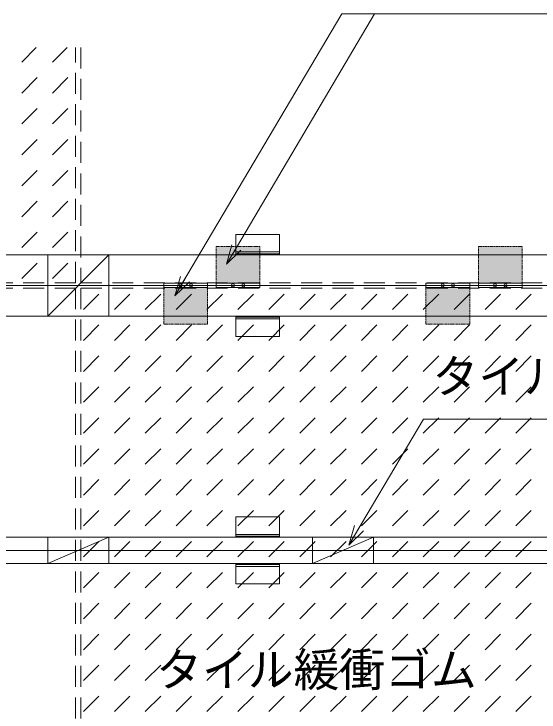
# Model space of a CAD drawing. Units: millimetres, scale not verified. Extents: x -4007 to 4007, y -2741 to 2832.
# Drawn here: x -1869 to -1268, y 1572 to 2370 of the extents above; entities that cross this region are included whole.
import ezdxf
from ezdxf.enums import TextEntityAlignment as Align

# ---------------------------------------------------------------- set-up
doc = ezdxf.new("R2010")
doc.units = ezdxf.units.MM
doc.header["$LTSCALE"] = 20
doc.linetypes.add('DASHED1', pattern=[1.8, 1.2, -0.6])
for name, color, linetype, lineweight in [('0-5_0', 7, 'Continuous', 9), ('0-8_A-B03-文字_書込_小', 7, 'Continuous', 9), ('0-9_A-E01-仕上太線', 5, 'Continuous', 9), ('0-A_0-A08-芯_他', 4, 'Continuous', 9), ('0-B_A-D08-下地_根太', 3, 'Continuous', 9), ('0-C_A-D09-金物_鋼材', 1, 'Continuous', 9), ('1-6_SUNPO_s', 4, 'Continuous', 9)]:
    doc.layers.add(name, color=color, linetype=linetype, lineweight=lineweight)
doc.layers.add('0-D_A-D08-下地_束', color=7, linetype='Continuous')
doc.styles.add('ＭＳ ゴシック', font='')
doc.styles.get('ＭＳ ゴシック').set_extended_font_data('MS Gothic')

# ---------------------------------------------------------------- blocks, each defined once
blk = doc.blocks.new('EPDM')
at = {"layer": '0-5_0'}
blk.add_line((-700, -300), (700, 300), dxfattribs=at)
blk.add_lwpolyline([(700, 300), (-700, 300), (-700, -300), (700, -300)], close=True, dxfattribs=at)
blk = doc.blocks.new('アルミ束\u300030')
at = {"layer": '0-5_0'}
for p, q in [((-365, 500), (-365, -500)), ((-325, 500), (-325, -500)), ((325, 500), (325, -500)), ((365, 500), (365, -500))]:
    blk.add_line(p, q, dxfattribs=at)
for points in [[(-300, -500), (-765, -500), (-765, 500), (-300, 500)], [(300, 500), (765, 500), (765, -500), (300, -500)]]:
    blk.add_lwpolyline(points, dxfattribs=at)
blk = doc.blocks.new('アルミ束\u300070')
at = {"layer": '0-5_0'}
for p, q in [((-765, 500), (-765, -500)), ((-725, 500), (-725, -500)), ((725, 500), (725, -500)), ((765, 500), (765, -500))]:
    blk.add_line(p, q, dxfattribs=at)
for points in [[(-700, -500), (-1165, -500), (-1165, 500), (-700, 500)], [(700, 500), (1165, 500), (1165, -500), (700, -500)]]:
    blk.add_lwpolyline(points, dxfattribs=at)
blk = doc.blocks.new('プレートB-P')
at = {"layer": '0-5_0', "color": 4, "linetype": 'DASHED1'}
for p, q in [((-888, -500), (-888, 500)), ((-52, 500), (-888, 500)), ((-52, -500), (-888, -500))]:
    blk.add_line(p, q, dxfattribs=at)
at = {"layer": '0-5_0'}
for p, q in [((52, 500), (-52, 500)), ((52, -500), (52, 500))]:
    blk.add_line(p, q, dxfattribs=at)
blk.add_lwpolyline([(52, -500), (-52, -500), (-52, 500)], dxfattribs=at)
for centre in [(0, 120), (0, -120)]:
    blk.add_circle(centre, 36, dxfattribs=at)
at = {"layer": '0-5_0', "color": 4}
blk.add_solid([(-52, 500), (-52, -500), (-888, 500), (-888, -500)], dxfattribs=at)
blk = doc.blocks.new('EPDM 70x70')
at = {"layer": '0-5_0'}
blk.add_line((-700, 700), (700, -700), dxfattribs=at)
blk.add_lwpolyline([(700, 700), (-700, 700), (-700, -700), (700, -700)], close=True, dxfattribs=at)
blk = doc.blocks.new('_Open30')
at = {"layer": '1-6_SUNPO_s'}
blk.add_line((0, 0), (-20, 0), dxfattribs=at)
blk.add_lwpolyline([(-20, 5.36), (0, 0), (-20, -5.36)], dxfattribs=at)

msp = doc.modelspace()

# ---------------------------------------------------------------- linework, layer by layer
at = {"layer": '0-8_A-B03-文字_書込_小'}
for points in [[(-880.96, 2369.87), (-1493.24, 2369.87), (-1676.68, 2060.39)], [(-843.5, 2369.87), (-1455.78, 2369.87), (-1617.77, 2096.57)], [(-1024.39, 1906.64), (-1399.96, 1906.64), (-1477.62, 1775.62)]]:
    msp.add_lwpolyline(points, dxfattribs=at)
at = {"layer": '0-9_A-E01-仕上太線'}
for p, q in [((-1859.78, 2314.83), (-1843.05, 2331.56)), ((-1824.42, 2314.83), (-1807.69, 2331.56)), ((-1859.78, 2279.48), (-1842.1, 2297.16)), ((-1824.42, 2279.48), (-1806.75, 2297.16)), ((-1859.78, 2244.12), (-1842.1, 2261.8)), ((-1824.42, 2244.12), (-1806.75, 2261.8)), ((-1859.78, 2208.77), (-1842.1, 2226.44)), ((-1824.42, 2208.77), (-1806.75, 2226.44)), ((-1859.78, 2173.41), (-1842.1, 2191.09)), ((-1824.42, 2173.41), (-1806.75, 2191.09)), ((-1859.78, 2138.06), (-1842.1, 2155.73)), ((-1824.42, 2138.06), (-1806.75, 2155.73)), ((-1859.78, 2102.7), (-1842.1, 2120.38)), ((-1824.42, 2102.7), (-1806.75, 2120.38)), ((-1859.78, 2067.35), (-1842.1, 2085.02)), ((-1824.42, 2067.35), (-1806.75, 2085.02)), ((-1789.07, 2031.99), (-1771.39, 2049.67)), ((-1753.71, 2031.99), (-1736.04, 2049.67)), ((-1718.36, 2031.99), (-1700.68, 2049.67)), ((-1683, 2031.99), (-1665.32, 2049.67)), ((-1647.65, 2031.99), (-1629.97, 2049.67)), ((-1612.29, 2031.99), (-1594.61, 2049.67)), ((-1576.94, 2031.99), (-1559.26, 2049.67)), ((-1541.58, 2031.99), (-1523.9, 2049.67)), ((-1506.23, 2031.99), (-1488.55, 2049.67)), ((-1470.87, 2031.99), (-1453.19, 2049.67)), ((-1435.51, 2031.99), (-1417.84, 2049.67)), ((-1400.16, 2031.99), (-1382.48, 2049.67)), ((-1364.8, 2031.99), (-1347.13, 2049.67)), ((-1329.45, 2031.99), (-1311.77, 2049.67)), ((-1294.09, 2031.99), (-1276.42, 2049.67)), ((-1789.07, 1996.64), (-1771.39, 2014.31)), ((-1753.71, 1996.64), (-1736.04, 2014.31)), ((-1718.36, 1996.64), (-1700.68, 2014.31)), ((-1683, 1996.64), (-1665.32, 2014.31)), ((-1647.65, 1996.64), (-1629.97, 2014.31)), ((-1612.29, 1996.64), (-1594.61, 2014.31)), ((-1576.94, 1996.64), (-1559.26, 2014.31)), ((-1541.58, 1996.64), (-1523.9, 2014.31)), ((-1506.23, 1996.64), (-1488.55, 2014.31)), ((-1470.87, 1996.64), (-1453.19, 2014.31)), ((-1435.51, 1996.64), (-1417.84, 2014.31)), ((-1400.16, 1996.64), (-1382.48, 2014.31)), ((-1364.8, 1996.64), (-1347.13, 2014.31)), ((-1329.45, 1996.64), (-1311.77, 2014.31)), ((-1294.09, 1996.64), (-1276.42, 2014.31)), ((-1789.07, 1961.28), (-1771.39, 1978.96)), ((-1753.71, 1961.28), (-1736.04, 1978.96)), ((-1718.36, 1961.28), (-1700.68, 1978.96)), ((-1683, 1961.28), (-1665.32, 1978.96)), ((-1647.65, 1961.28), (-1629.97, 1978.96)), ((-1612.29, 1961.28), (-1594.61, 1978.96)), ((-1576.94, 1961.28), (-1559.26, 1978.96)), ((-1541.58, 1961.28), (-1523.9, 1978.96)), ((-1506.23, 1961.28), (-1488.55, 1978.96)), ((-1470.87, 1961.28), (-1453.19, 1978.96)), ((-1435.51, 1961.28), (-1417.84, 1978.96)), ((-1400.16, 1961.28), (-1382.48, 1978.96)), ((-1364.8, 1961.28), (-1347.13, 1978.96)), ((-1329.45, 1961.28), (-1311.77, 1978.96)), ((-1294.09, 1961.28), (-1276.42, 1978.96)), ((-1789.07, 1925.92), (-1771.39, 1943.6)), ((-1753.71, 1925.92), (-1736.04, 1943.6)), ((-1718.36, 1925.92), (-1700.68, 1943.6)), ((-1683, 1925.92), (-1665.32, 1943.6)), ((-1647.65, 1925.92), (-1629.97, 1943.6)), ((-1612.29, 1925.92), (-1594.61, 1943.6)), ((-1576.94, 1925.92), (-1559.26, 1943.6)), ((-1541.58, 1925.92), (-1523.9, 1943.6)), ((-1506.23, 1925.92), (-1488.55, 1943.6)), ((-1470.87, 1925.92), (-1453.19, 1943.6)), ((-1435.51, 1925.92), (-1417.84, 1943.6)), ((-1400.16, 1925.92), (-1382.48, 1943.6)), ((-1364.8, 1925.92), (-1347.13, 1943.6)), ((-1329.45, 1925.92), (-1311.77, 1943.6)), ((-1294.09, 1925.92), (-1276.42, 1943.6)), ((-1789.07, 1890.57), (-1771.39, 1908.25)), ((-1753.71, 1890.57), (-1736.04, 1908.25)), ((-1718.36, 1890.57), (-1700.68, 1908.25)), ((-1683, 1890.57), (-1665.32, 1908.25)), ((-1647.65, 1890.57), (-1629.97, 1908.25)), ((-1612.29, 1890.57), (-1594.61, 1908.25)), ((-1576.94, 1890.57), (-1559.26, 1908.25)), ((-1541.58, 1890.57), (-1523.9, 1908.25)), ((-1506.23, 1890.57), (-1488.55, 1908.25)), ((-1470.87, 1890.57), (-1453.19, 1908.25)), ((-1435.51, 1890.57), (-1417.84, 1908.25)), ((-1400.16, 1890.57), (-1382.48, 1908.25)), ((-1364.8, 1890.57), (-1347.13, 1908.25)), ((-1329.45, 1890.57), (-1311.77, 1908.25)), ((-1294.09, 1890.57), (-1276.42, 1908.25)), ((-1789.07, 1855.21), (-1771.39, 1872.89)), ((-1753.71, 1855.21), (-1736.04, 1872.89)), ((-1718.36, 1855.21), (-1700.68, 1872.89)), ((-1683, 1855.21), (-1665.32, 1872.89)), ((-1647.65, 1855.21), (-1629.97, 1872.89)), ((-1612.29, 1855.21), (-1594.61, 1872.89)), ((-1576.94, 1855.21), (-1559.26, 1872.89)), ((-1541.58, 1855.21), (-1523.9, 1872.89)), ((-1506.23, 1855.21), (-1488.55, 1872.89)), ((-1470.87, 1855.21), (-1453.19, 1872.89)), ((-1435.51, 1855.21), (-1417.84, 1872.89)), ((-1400.16, 1855.21), (-1382.48, 1872.89)), ((-1364.8, 1855.21), (-1347.13, 1872.89)), ((-1329.45, 1855.21), (-1311.77, 1872.89)), ((-1294.09, 1855.21), (-1276.42, 1872.89)), ((-1789.07, 1819.86), (-1771.39, 1837.54)), ((-1753.71, 1819.86), (-1736.04, 1837.54)), ((-1718.36, 1819.86), (-1700.68, 1837.54)), ((-1683, 1819.86), (-1665.32, 1837.54)), ((-1647.65, 1819.86), (-1629.97, 1837.54)), ((-1612.29, 1819.86), (-1594.61, 1837.54)), ((-1576.94, 1819.86), (-1559.26, 1837.54)), ((-1541.58, 1819.86), (-1523.9, 1837.54)), ((-1506.23, 1819.86), (-1488.55, 1837.54)), ((-1470.87, 1819.86), (-1453.19, 1837.54)), ((-1435.51, 1819.86), (-1417.84, 1837.54)), ((-1400.16, 1819.86), (-1382.48, 1837.54)), ((-1364.8, 1819.86), (-1347.13, 1837.54)), ((-1329.45, 1819.86), (-1311.77, 1837.54)), ((-1294.09, 1819.86), (-1276.42, 1837.54)), ((-1789.07, 1784.5), (-1771.39, 1802.18)), ((-1753.71, 1784.5), (-1736.04, 1802.18)), ((-1718.36, 1784.5), (-1700.68, 1802.18)), ((-1683, 1784.5), (-1665.32, 1802.18)), ((-1647.65, 1784.5), (-1629.97, 1802.18)), ((-1612.29, 1784.5), (-1594.61, 1802.18)), ((-1576.94, 1784.5), (-1559.26, 1802.18)), ((-1541.58, 1784.5), (-1523.9, 1802.18)), ((-1506.23, 1784.5), (-1488.55, 1802.18)), ((-1470.87, 1784.5), (-1453.19, 1802.18)), ((-1435.51, 1784.5), (-1417.84, 1802.18)), ((-1400.16, 1784.5), (-1382.48, 1802.18)), ((-1364.8, 1784.5), (-1347.13, 1802.18)), ((-1329.45, 1784.5), (-1311.77, 1802.18)), ((-1294.09, 1784.5), (-1276.42, 1802.18)), ((-1789.07, 1749.15), (-1771.39, 1766.83)), ((-1753.71, 1749.15), (-1736.04, 1766.83)), ((-1718.36, 1749.15), (-1700.68, 1766.83)), ((-1683, 1749.15), (-1665.32, 1766.83)), ((-1647.65, 1749.15), (-1629.97, 1766.83)), ((-1612.29, 1749.15), (-1594.61, 1766.83)), ((-1576.94, 1749.15), (-1559.26, 1766.83)), ((-1541.58, 1749.15), (-1523.9, 1766.83)), ((-1506.23, 1749.15), (-1488.55, 1766.83)), ((-1470.87, 1749.15), (-1453.19, 1766.83)), ((-1435.51, 1749.15), (-1417.84, 1766.83)), ((-1400.16, 1749.15), (-1382.48, 1766.83)), ((-1364.8, 1749.15), (-1347.13, 1766.83)), ((-1329.45, 1749.15), (-1311.77, 1766.83)), ((-1294.09, 1749.15), (-1276.42, 1766.83)), ((-1789.07, 1713.79), (-1771.39, 1731.47)), ((-1753.71, 1713.79), (-1736.04, 1731.47)), ((-1718.36, 1713.79), (-1700.68, 1731.47)), ((-1683, 1713.79), (-1665.32, 1731.47)), ((-1647.65, 1713.79), (-1629.97, 1731.47)), ((-1612.29, 1713.79), (-1594.61, 1731.47)), ((-1576.94, 1713.79), (-1559.26, 1731.47)), ((-1541.58, 1713.79), (-1523.9, 1731.47)), ((-1506.23, 1713.79), (-1488.55, 1731.47)), ((-1470.87, 1713.79), (-1453.19, 1731.47)), ((-1435.51, 1713.79), (-1417.84, 1731.47)), ((-1400.16, 1713.79), (-1382.48, 1731.47)), ((-1364.8, 1713.79), (-1347.13, 1731.47)), ((-1329.45, 1713.79), (-1311.77, 1731.47)), ((-1294.09, 1713.79), (-1276.42, 1731.47)), ((-1789.07, 1678.44), (-1771.39, 1696.11)), ((-1753.71, 1678.44), (-1736.04, 1696.11)), ((-1718.36, 1678.44), (-1700.68, 1696.11)), ((-1683, 1678.44), (-1665.32, 1696.11)), ((-1647.65, 1678.44), (-1629.97, 1696.11)), ((-1612.29, 1678.44), (-1594.61, 1696.11)), ((-1576.94, 1678.44), (-1559.26, 1696.11)), ((-1541.58, 1678.44), (-1523.9, 1696.11)), ((-1506.23, 1678.44), (-1488.55, 1696.11)), ((-1470.87, 1678.44), (-1453.19, 1696.11)), ((-1435.51, 1678.44), (-1417.84, 1696.11)), ((-1400.16, 1678.44), (-1382.48, 1696.11)), ((-1364.8, 1678.44), (-1347.13, 1696.11)), ((-1329.45, 1678.44), (-1311.77, 1696.11)), ((-1294.09, 1678.44), (-1276.42, 1696.11)), ((-1789.07, 1643.08), (-1771.39, 1660.76)), ((-1753.71, 1643.08), (-1736.04, 1660.76)), ((-1718.36, 1643.08), (-1700.68, 1660.76)), ((-1683, 1643.08), (-1665.32, 1660.76)), ((-1647.65, 1643.08), (-1629.97, 1660.76)), ((-1612.29, 1643.08), (-1594.61, 1660.76)), ((-1576.94, 1643.08), (-1559.26, 1660.76)), ((-1541.58, 1643.08), (-1523.9, 1660.76)), ((-1506.23, 1643.08), (-1488.55, 1660.76)), ((-1470.87, 1643.08), (-1453.19, 1660.76)), ((-1435.51, 1643.08), (-1417.84, 1660.76)), ((-1400.16, 1643.08), (-1382.48, 1660.76)), ((-1364.8, 1643.08), (-1347.13, 1660.76)), ((-1329.45, 1643.08), (-1311.77, 1660.76)), ((-1294.09, 1643.08), (-1276.42, 1660.76)), ((-1789.07, 1607.73), (-1771.39, 1625.4)), ((-1753.71, 1607.73), (-1736.04, 1625.4)), ((-1718.36, 1607.73), (-1700.68, 1625.4)), ((-1683, 1607.73), (-1665.32, 1625.4)), ((-1647.65, 1607.73), (-1629.97, 1625.4)), ((-1612.29, 1607.73), (-1594.61, 1625.4)), ((-1576.94, 1607.73), (-1559.26, 1625.4)), ((-1541.58, 1607.73), (-1523.9, 1625.4)), ((-1506.23, 1607.73), (-1488.55, 1625.4)), ((-1470.87, 1607.73), (-1453.19, 1625.4)), ((-1435.51, 1607.73), (-1417.84, 1625.4)), ((-1400.16, 1607.73), (-1382.48, 1625.4)), ((-1364.8, 1607.73), (-1347.13, 1625.4)), ((-1329.45, 1607.73), (-1311.77, 1625.4)), ((-1294.09, 1607.73), (-1276.42, 1625.4)), ((-1789.07, 1572.37), (-1771.39, 1590.05)), ((-1753.71, 1572.37), (-1736.04, 1590.05)), ((-1718.36, 1572.37), (-1700.68, 1590.05)), ((-1683, 1572.37), (-1665.32, 1590.05)), ((-1647.65, 1572.37), (-1629.97, 1590.05)), ((-1612.29, 1572.37), (-1594.61, 1590.05)), ((-1576.94, 1572.37), (-1559.26, 1590.05)), ((-1541.58, 1572.37), (-1523.9, 1590.05)), ((-1506.23, 1572.37), (-1488.55, 1590.05)), ((-1470.87, 1572.37), (-1453.19, 1590.05)), ((-1435.51, 1572.37), (-1417.84, 1590.05)), ((-1400.16, 1572.37), (-1382.48, 1590.05)), ((-1364.8, 1572.37), (-1347.13, 1590.05)), ((-1329.45, 1572.37), (-1311.77, 1590.05)), ((-1294.09, 1572.37), (-1276.42, 1590.05))]:
    msp.add_line(p, q, dxfattribs=at)
at = {"layer": '0-9_A-E01-仕上太線', "linetype": 'DASHED1'}
for points in [[(-2398, 2331.56), (-2398, 2062.56), (-1798, 2062.56), (-1798, 2331.56)], [(-1792, 2331.56), (-1792, 2062.56), (-1192, 2062.56), (-1192, 2331.56)]]:
    msp.add_lwpolyline(points, dxfattribs=at)
for points in [[(-2398, 1456.56), (-1798, 1456.56), (-1798, 2056.56), (-2398, 2056.56)], [(-1792, 1456.56), (-1192, 1456.56), (-1192, 2056.56), (-1792, 2056.56)]]:
    msp.add_lwpolyline(points, close=True, dxfattribs=at)
at = {"layer": '0-A_0-A08-芯_他'}
for p, q in [((-3748, 2059.56), (-448, 2059.56)), ((-3748, 1756.56), (-448, 1756.56))]:
    msp.add_line(p, q, dxfattribs=at)
at = {"layer": '0-B_A-D08-下地_根太'}
for p, q in [((-3699.14, 2094.56), (-586, 2094.56)), ((-3699.14, 2024.56), (-586, 2024.56)), ((-3699.14, 1771.56), (-586, 1771.56)), ((-3699.14, 1741.56), (-586, 1741.56))]:
    msp.add_line(p, q, dxfattribs=at)

# ---------------------------------------------------------------- block references
at = {"layer": '0-8_A-B03-文字_書込_小', "xscale": 1.125, "yscale": 1.125, "rotation": 239.34367}
for p in [(-1625.42, 2083.66), (-1684.32, 2047.48), (-1485.27, 1762.72)]:
    msp.add_blockref('_Open30', p, dxfattribs=at)
at = {"layer": '0-C_A-D09-金物_鋼材', "xscale": 0.05, "yscale": 0.05}
for name, p, rotation in [('プレートB-P', (-1612, 2059.56), 270), ('プレートB-P', (-1312, 2059.56), 270), ('EPDM 70x70', (-1795, 2059.56), 90), ('プレートB-P', (-1672, 2059.56), 90), ('プレートB-P', (-1372, 2059.56), 90)]:
    msp.add_blockref(name, p, dxfattribs=dict(at, rotation=rotation))
for p in [(-1795, 1756.56), (-1492, 1756.56), (-1492, 1756.56)]:
    msp.add_blockref('EPDM', p, dxfattribs=at)
at = {"layer": '0-D_A-D08-下地_束', "xscale": 0.05, "yscale": 0.05, "rotation": 270}
for name, p in [('アルミ束\u300070', (-1589.57, 2059.56)), ('アルミ束\u300030', (-1589.57, 1756.56))]:
    msp.add_blockref(name, p, dxfattribs=at)

# ---------------------------------------------------------------- texts
at = {"layer": '0-8_A-B03-文字_書込_小', "style": 'ＭＳ ゴシック'}
for p in [(-1389.52, 1924.88), (-1705.77, 1589.46)]:
    msp.add_text('タイル緩衝ゴム', height=38.42, dxfattribs=at).set_placement(p, align=Align.BOTTOM_LEFT)

doc.saveas('drawing.dxf')
